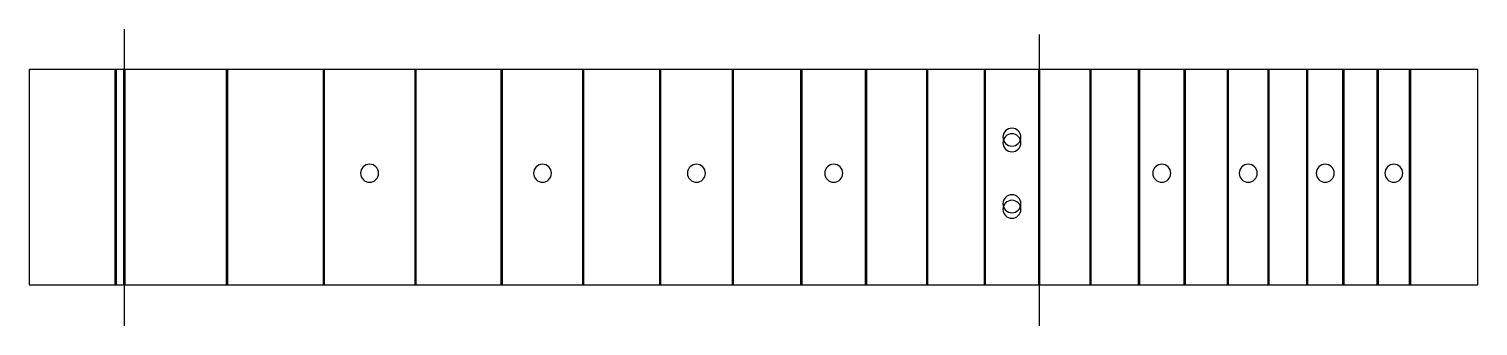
# Model space of a CAD drawing. Extents: x 1.6 to 21.8, y 0.4 to 4.6.
import ezdxf

# ---------------------------------------------------------------- set-up
doc = ezdxf.new("R2010")
doc.units = 0
doc.layers.add('FENDER_FRETS', color=18, linetype='CONTINUOUS')
doc.layers.add('TOOL_BOUNDRIES', color=18, linetype='CONTINUOUS')

msp = doc.modelspace()

# ---------------------------------------------------------------- linework, layer by layer
at = {"layer": 'FENDER_FRETS'}
for points in [[(15.347, 3.182, 0.414214), (15.222, 3.057, 0.414214), (15.347, 2.932, 0.414214), (15.472, 3.057, 0.414214)], [(15.347, 3.104, 0.414214), (15.222, 2.979, 0.414214), (15.347, 2.854, 0.414214), (15.472, 2.979, 0.414214)], [(6.395, 2.68, 0.414214), (6.27, 2.555, 0.414214), (6.395, 2.43, 0.414214), (6.52, 2.555, 0.414214)], [(8.804, 2.68, 0.414214), (8.679, 2.555, 0.414214), (8.804, 2.43, 0.414214), (8.929, 2.555, 0.414214)], [(10.95, 2.68, 0.414214), (10.825, 2.555, 0.414214), (10.95, 2.43, 0.414214), (11.075, 2.555, 0.414214)], [(12.863, 2.68, 0.414214), (12.738, 2.555, 0.414214), (12.863, 2.43, 0.414214), (12.988, 2.555, 0.414214)], [(17.435, 2.68, 0.414214), (17.31, 2.555, 0.414214), (17.435, 2.43, 0.414214), (17.56, 2.555, 0.414214)], [(18.64, 2.68, 0.414214), (18.515, 2.555, 0.414214), (18.64, 2.43, 0.414214), (18.765, 2.555, 0.414214)], [(19.713, 2.68, 0.414214), (19.588, 2.555, 0.414214), (19.713, 2.43, 0.414214), (19.838, 2.555, 0.414214)], [(20.669, 2.68, 0.414214), (20.544, 2.555, 0.414214), (20.669, 2.43, 0.414214), (20.794, 2.555, 0.414214)], [(15.347, 2.256, 0.414214), (15.222, 2.131, 0.414214), (15.347, 2.006, 0.414214), (15.472, 2.131, 0.414214)], [(15.347, 2.178, 0.414214), (15.222, 2.053, 0.414214), (15.347, 1.928, 0.414214), (15.472, 2.053, 0.414214)]]:
    msp.add_lwpolyline(points, format="xyb", close=True, dxfattribs=at)
at = {"layer": 'TOOL_BOUNDRIES'}
for points in [[(2.976, 4.563), (2.976, 0.429)], [(15.726, 4.488), (15.726, 0.429)]]:
    msp.add_lwpolyline(points, dxfattribs=at)
for points in [[(1.648, 1), (21.842, 1), (21.842, 4), (1.648, 4)], [(2.846, 1), (2.866, 1), (2.866, 4), (2.846, 4)], [(2.966, 1), (2.986, 1), (2.986, 4), (2.966, 4)], [(4.397, 1), (4.417, 1), (4.417, 4), (4.397, 4)], [(5.748, 1), (5.768, 1), (5.768, 4), (5.748, 4)], [(7.023, 1), (7.043, 1), (7.043, 4), (7.023, 4)], [(8.226, 1), (8.246, 1), (8.246, 4), (8.226, 4)], [(9.362, 1), (9.382, 1), (9.382, 4), (9.362, 4)], [(10.434, 1), (10.454, 1), (10.454, 4), (10.434, 4)], [(11.446, 1), (11.466, 1), (11.466, 4), (11.446, 4)], [(12.402, 1), (12.422, 1), (12.422, 4), (12.402, 4)], [(13.303, 1), (13.323, 1), (13.323, 4), (13.303, 4)], [(14.154, 1), (14.174, 1), (14.174, 4), (14.154, 4)], [(14.958, 1), (14.978, 1), (14.978, 4), (14.958, 4)], [(15.716, 1), (15.736, 1), (15.736, 4), (15.716, 4)], [(16.431, 1), (16.451, 1), (16.451, 4), (16.431, 4)], [(17.107, 1), (17.127, 1), (17.127, 4), (17.107, 4)], [(17.744, 1), (17.764, 1), (17.764, 4), (17.744, 4)], [(18.346, 1), (18.366, 1), (18.366, 4), (18.346, 4)], [(18.914, 1), (18.934, 1), (18.934, 4), (18.914, 4)], [(19.45, 1), (19.47, 1), (19.47, 4), (19.45, 4)], [(19.956, 1), (19.976, 1), (19.976, 4), (19.956, 4)], [(20.434, 1), (20.454, 1), (20.454, 4), (20.434, 4)], [(20.884, 1), (20.904, 1), (20.904, 4), (20.884, 4)]]:
    msp.add_lwpolyline(points, close=True, dxfattribs=at)

doc.saveas('drawing.dxf')
